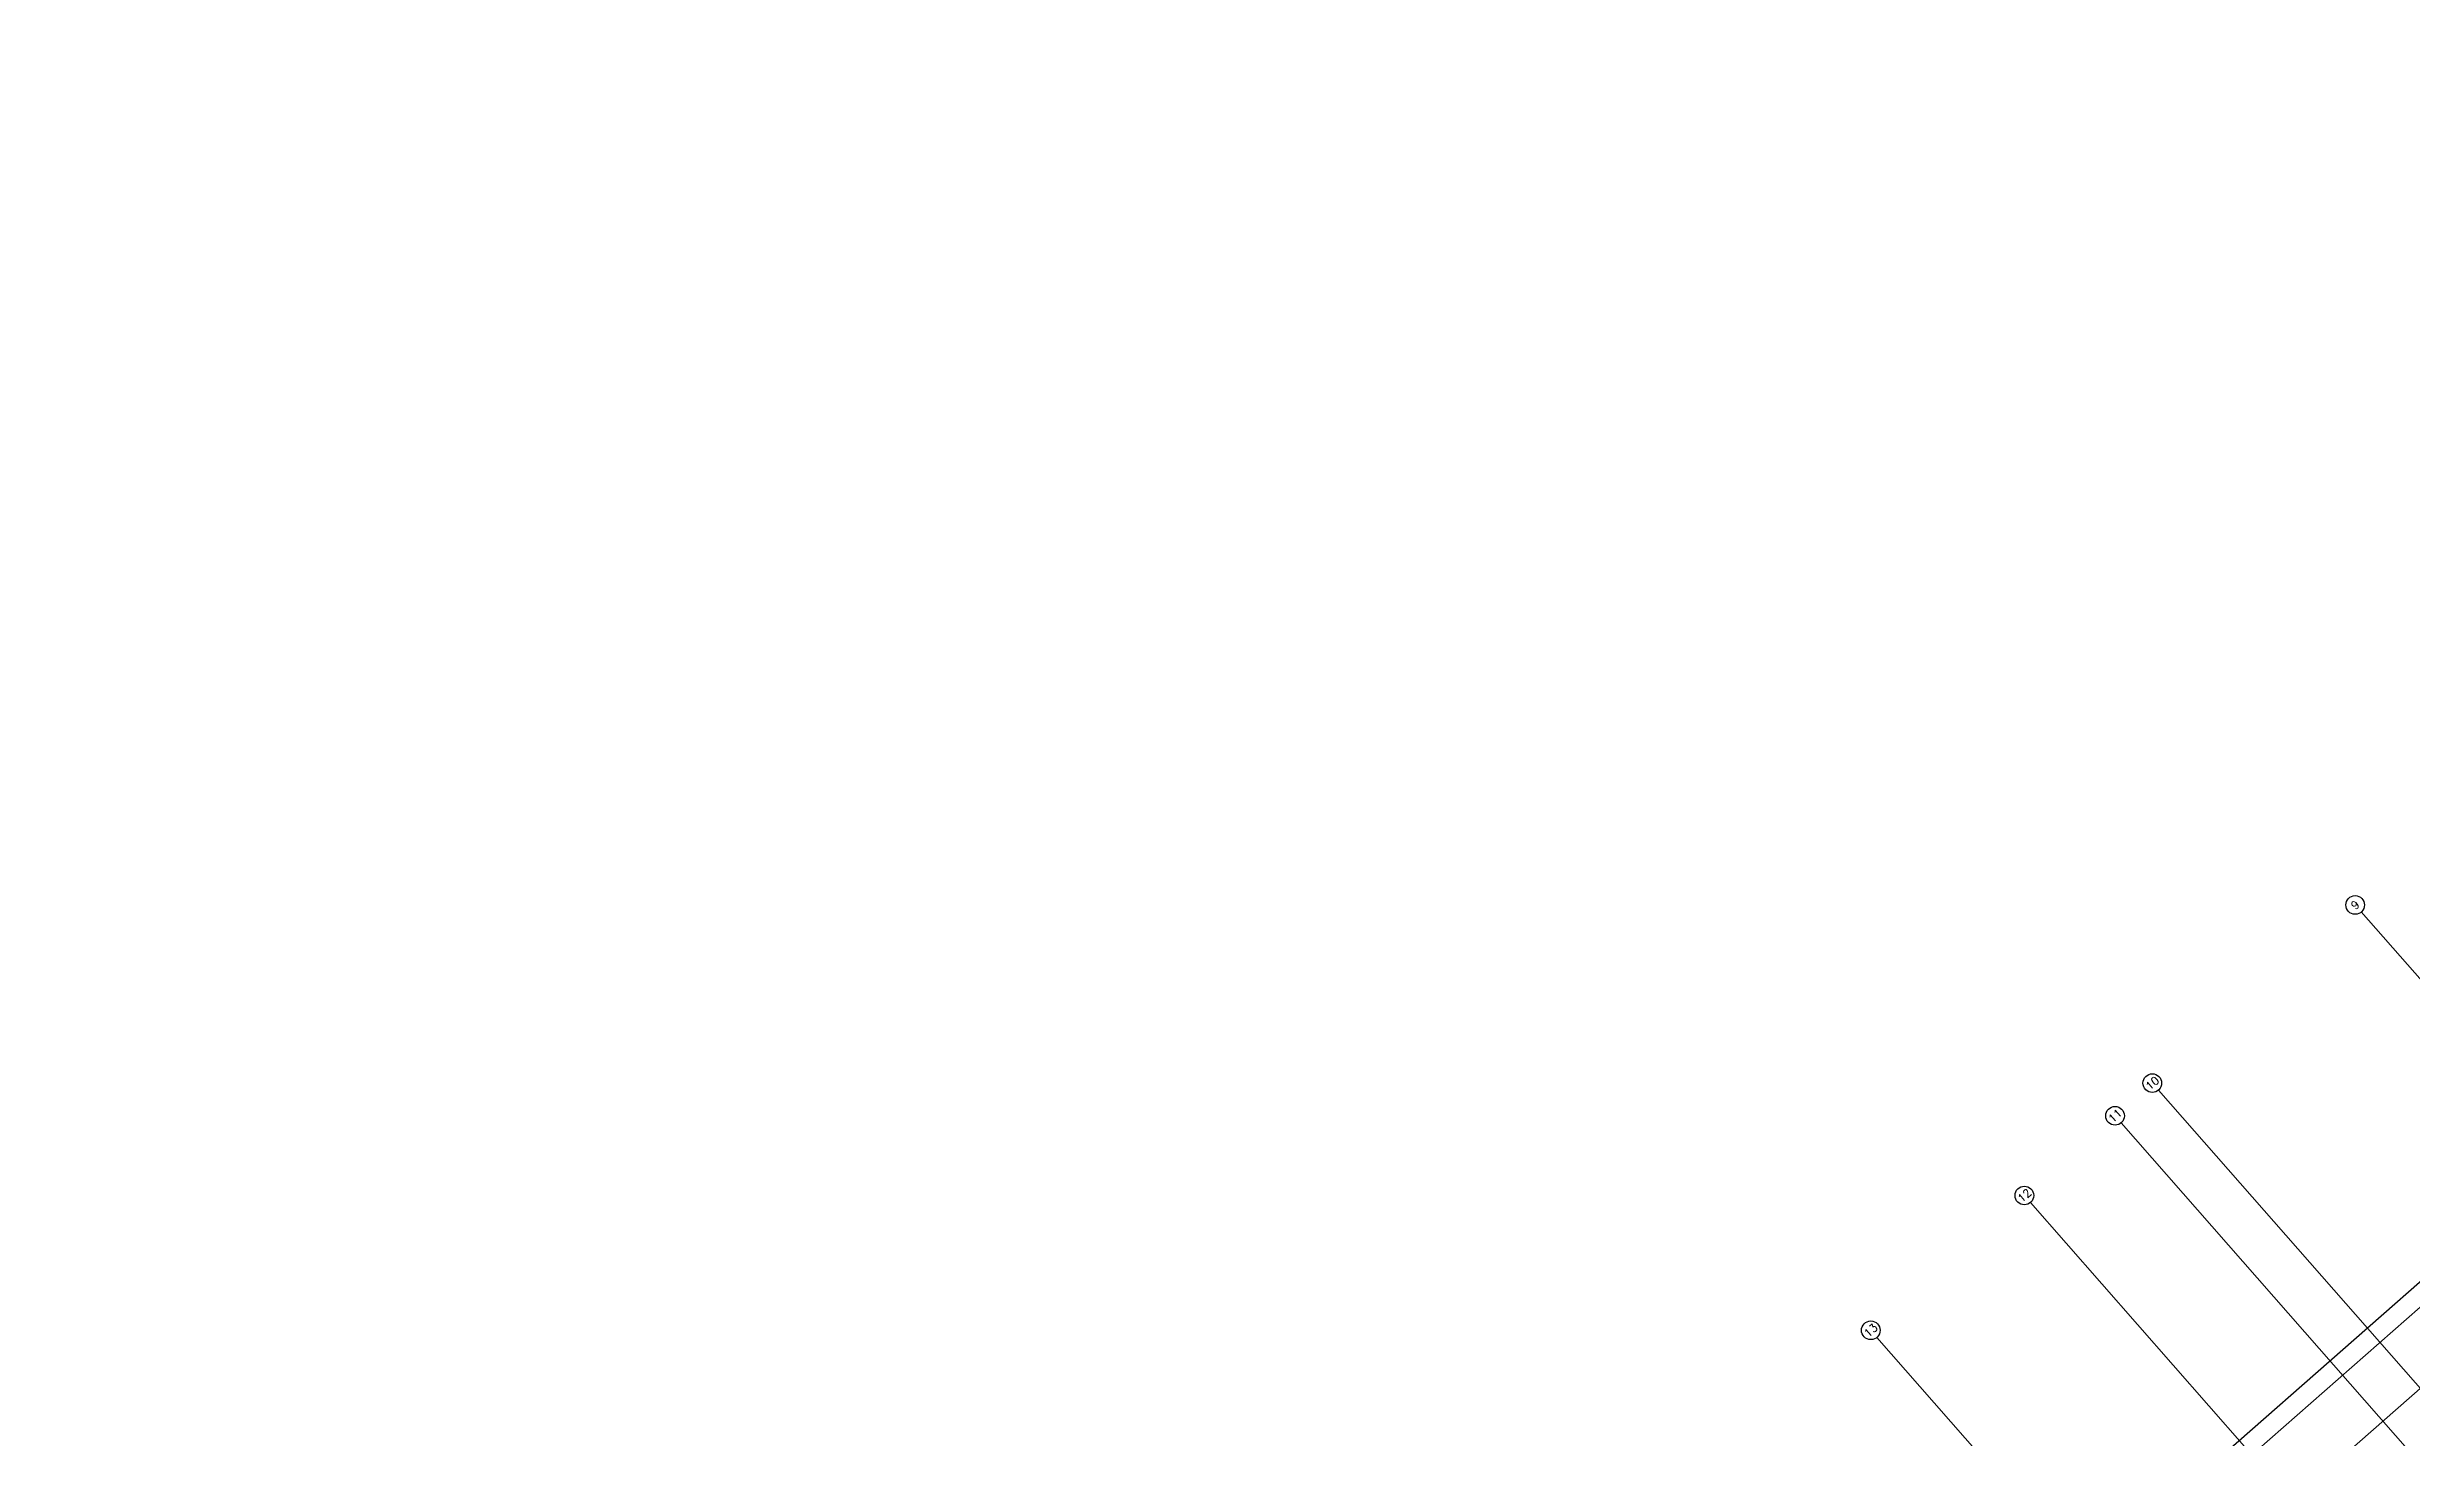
# Model space of a CAD drawing. Header units: metres. Extents: x 375833 to 375946, y 3316005 to 3316108.
# Drawn here: x 375834.6 to 375893.7, y 3316072.3 to 3316107.1 of the extents above; entities that cross this region are included whole.
import ezdxf
from ezdxf.enums import TextEntityAlignment as Align

# ---------------------------------------------------------------- set-up
doc = ezdxf.new("R2010")
doc.units = ezdxf.units.M
doc.header["$MEASUREMENT"] = 0
for name, color, linetype in [('Axes', 1, 'Continuous'), ('ElecConduit', 4, 'Continuous'), ('S-GRID-CIRC', 3, 'Continuous'), ('S-GRID-CIRC-TEXT', 3, 'Continuous')]:
    doc.layers.add(name, color=color, linetype=linetype)
doc.styles.add('S-ROMANS', font='romans.shx', dxfattribs={"width": 0.75})

# ---------------------------------------------------------------- blocks, each defined once
blk = doc.blocks.new('S-GRID-CIRC')
at = {"layer": 'S-GRID-CIRC'}
blk.add_circle((0, 0), 0.35, dxfattribs=at)
at = {"layer": 'S-GRID-CIRC-TEXT', "color": 3, "style": 'S-ROMANS', "flags": 8}
blk.add_attdef('GRID-CIRC', text='', height=0.3, dxfattribs=at).set_placement((0, 0), align=Align.MIDDLE)

msp = doc.modelspace()

# ---------------------------------------------------------------- linework, layer by layer
at = {"layer": 'Axes', "lineweight": 0, "ltscale": 0.05}
for p, q in [((375834.566, 3316023.508), (375929.797, 3316107.103)), ((375835.575, 3316022.358), (375930.806, 3316105.954)), ((375892.443, 3316085.484), (375917.798, 3316056.6)), ((375887.37, 3316081.031), (375912.725, 3316052.147)), ((375886.438, 3316080.213), (375911.794, 3316051.329)), ((375884.169, 3316078.221), (375909.524, 3316049.336)), ((375880.329, 3316074.849), (375905.684, 3316045.965))]:
    msp.add_line(p, q, dxfattribs=at)
at = {"layer": 'ElecConduit'}
msp.add_lwpolyline([(375897.871, 3316079.705), (375886.098, 3316069.37)], dxfattribs=at)

# ---------------------------------------------------------------- block references
at = {"layer": 'S-GRID-CIRC', "ltscale": 20}
ref = msp.add_blockref('S-GRID-CIRC', (375892.289, 3316085.659), dxfattribs=dict(at, xscale=0.667, yscale=0.667, zscale=0.667, rotation=221.2773505742023))
ref.add_attrib('GRID-CIRC', '9', dxfattribs={"layer": 'S-GRID-CIRC-TEXT', "color": 3, "height": 0.2, "rotation": 41.27735, "style": 'S-ROMANS'}).set_placement((375892.289, 3316085.659), align=Align.MIDDLE)
ref = msp.add_blockref('S-GRID-CIRC', (375887.216, 3316081.206), dxfattribs=dict(at, xscale=0.667, yscale=0.667, zscale=0.667, rotation=221.2773505742023))
ref.add_attrib('GRID-CIRC', '10', dxfattribs={"layer": 'S-GRID-CIRC-TEXT', "color": 3, "height": 0.2001, "rotation": 41.27735, "style": 'S-ROMANS'}).set_placement((375887.216, 3316081.206), align=Align.MIDDLE)
ref = msp.add_blockref('S-GRID-CIRC', (375886.284, 3316080.388), dxfattribs=dict(at, xscale=0.667, yscale=0.667, zscale=0.667, rotation=221.2773505742023))
ref.add_attrib('GRID-CIRC', '11', dxfattribs={"layer": 'S-GRID-CIRC-TEXT', "color": 3, "height": 0.2001, "rotation": 41.27735, "style": 'S-ROMANS'}).set_placement((375886.284, 3316080.388), align=Align.MIDDLE)
ref = msp.add_blockref('S-GRID-CIRC', (375884.015, 3316078.396), dxfattribs=dict(at, xscale=0.667, yscale=0.667, zscale=0.667, rotation=221.2773505742023))
ref.add_attrib('GRID-CIRC', '12', dxfattribs={"layer": 'S-GRID-CIRC-TEXT', "color": 3, "height": 0.2001, "rotation": 41.27735, "style": 'S-ROMANS'}).set_placement((375884.015, 3316078.396), align=Align.MIDDLE)
ref = msp.add_blockref('S-GRID-CIRC', (375880.175, 3316075.025), dxfattribs=dict(at, xscale=0.667, yscale=0.667, zscale=0.667, rotation=221.2773505742023))
ref.add_attrib('GRID-CIRC', '13', dxfattribs={"layer": 'S-GRID-CIRC-TEXT', "color": 3, "height": 0.2001, "rotation": 41.27735, "style": 'S-ROMANS'}).set_placement((375880.175, 3316075.025), align=Align.MIDDLE)

doc.saveas('drawing.dxf')
